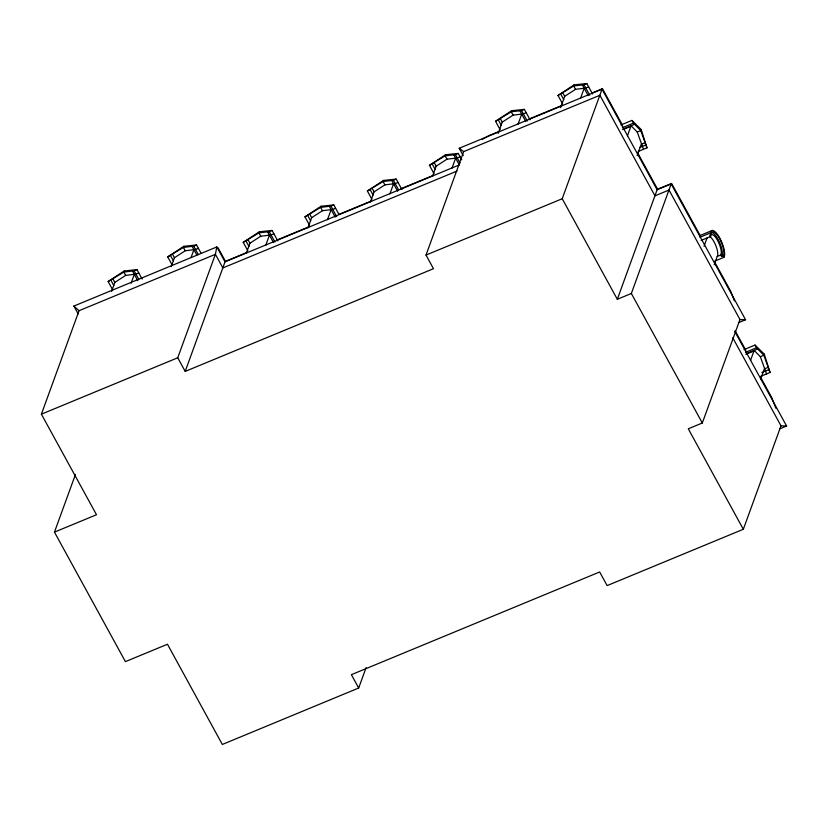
<?xml version="1.0" encoding="UTF-8"?>
<svg xmlns="http://www.w3.org/2000/svg" width="828" height="828" viewBox="0 0 828 828"><rect width="100%" height="100%" fill="white"/><g stroke="black" fill="none" stroke-linecap="round" stroke-linejoin="round"><path stroke-width="1.24" d="M78.215 313.978L73.878 306.07L216.843 246.93L215.394 254.32L177.741 357.779L41.4 414.176L96.503 514.737L54.462 532.125L125.421 661.634L167.463 644.236L222.328 744.465L358.69 688.016L366.131 667.565M459.519 164.834L225.019 261.845L185.203 371.399L177.741 357.779M562.222 198.73L617.326 299.291L657.132 189.736L602.039 89.176L562.222 198.73L426.016 255.076L433.479 268.696L185.203 371.399M738.566 322.641L745.573 319.743L671.166 183.94L631.35 293.485L617.326 299.291M41.4 414.176L79.053 310.717L215.394 254.32L222.856 267.941L457.066 171.054M111.594 291.311L114.844 282.4L125.659 275.403L135.947 274.14L138.793 272.961M142.147 279.067L136.972 269.618L124.241 270.963L123.838 272.07L108.137 281.551L112.722 289.924M131.083 283.259L134.322 274.337M54.462 532.125L75.483 474.382M171.189 266.668L174.429 257.746L185.244 250.76L195.532 249.487L198.389 248.307M201.173 253.399L196.557 244.974L183.826 246.309L183.423 247.417L167.722 256.897L172.317 265.27M191.102 257.415L193.907 249.683M246.268 253.327L249.942 243.215L260.758 236.228L271.046 234.955L273.902 233.775M277.804 240.907L272.07 230.443L259.34 231.778L258.936 232.896L243.235 242.366L247.831 250.749M265.747 245.274L269.421 235.162M307.964 227.803L311.649 217.692L322.465 210.705L332.752 209.432L335.599 208.252M338.952 214.369L333.777 204.92L321.047 206.255L320.643 207.362L304.942 216.843L309.527 225.216M327.453 219.741L331.128 209.629M370.406 201.98L374.08 191.868L384.906 184.872L395.184 183.609L398.04 182.429M401.942 189.56L396.208 179.096L383.478 180.432L383.074 181.539L367.373 191.02L371.969 199.393M389.884 193.918L393.569 183.806M432.475 176.302L436.149 166.19L446.975 159.204L457.263 157.931L460.109 156.751M461.786 159.804L458.277 153.418L445.547 154.753L445.143 155.861L429.442 165.341L434.038 173.714M451.953 168.239L455.638 158.127M426.016 255.076L463.67 151.617L599.876 95.272L654.979 195.832L669.003 190.036L739.963 319.536L702.31 422.994L688.285 428.8L743.327 529.268L607.131 585.603L599.658 571.982L351.382 674.685L358.69 688.016M498.135 133.443L502.254 122.14L513.07 115.154L523.358 113.881L526.204 112.701M530.117 119.832L524.372 109.368L511.642 110.704L511.238 111.811L495.548 121.292L500.133 129.665M518.049 124.19L521.733 114.078M560.587 107.609L564.706 96.307L575.522 89.32L585.81 88.047L588.656 86.868M592.569 93.999L586.835 83.535L574.094 84.87L573.69 85.977L558 95.458L562.585 103.831M580.5 98.356L584.185 88.244M627.407 135.854L631.091 125.752L637.239 132.056L643.48 149.278M620.948 124.956L631.95 120.402L641.151 129.489L640.748 130.596L646.978 147.829L638.119 151.493M637.125 155.581L641.245 144.279L644.743 142.83M704.028 246.289L707.071 237.936M714.181 264.815L717.224 256.473A11.219 3.55 67.5 0 0 716.054 246.185A11.219 3.55 67.5 0 0 709.627 236.425M750.499 360.501L754.173 350.389L760.332 356.692L766.562 373.925M744.041 349.602L755.043 345.048L764.244 354.136L763.84 355.243L770.071 372.476L760.135 376.585M760.653 379.038L764.327 368.926L767.835 367.477M743.327 529.268L780.99 425.809L732.739 337.762M108.137 281.551L124.241 270.963M167.722 256.897L183.826 246.309M243.235 242.366L259.34 231.778M304.942 216.843L321.047 206.255M367.373 191.02L383.478 180.432M495.548 121.292L511.642 110.704M429.442 165.341L445.547 154.753M558 95.458L574.094 84.87M482.227 139.414L488.872 135.668L499.522 131.259M125.659 275.403L123.838 272.07L134.115 270.797L136.972 269.618M185.244 250.76L183.423 247.417L193.711 246.154L196.557 244.974M513.07 115.154L511.238 111.811L521.526 110.548L524.372 109.368M575.522 89.32L573.69 85.977L583.978 84.715L586.835 83.535M529.113 119.025L562.243 105.322M591.834 93.078L602.484 88.679L622.294 124.831M463.225 155.602L459.209 148.264L602.039 89.176M260.758 236.228L258.936 232.896L269.224 231.623L272.07 230.443M322.465 210.705L320.643 207.362L330.931 206.1L333.777 204.92M384.906 184.872L383.074 181.539L393.362 180.266L396.208 179.096M446.975 159.204L445.143 155.861L455.431 154.598L458.277 153.418M246.941 252.457L225.464 261.337L218.002 247.717M276.769 240.11L308.989 226.789M338.828 214.442L371.047 201.121M400.876 188.774L433.096 175.453M622.439 127.667L633.441 123.113L640.748 130.596L637.239 132.056M622.998 129.096L634.59 124.293M622.801 129.644L630.884 126.301M639.847 147.456L645.498 145.117M657.132 189.736L671.166 183.94M699.453 235.763L712.308 230.443M699.991 237.232L710.507 232.875A14.811 4.689 67.5 0 1 719.77 238.081A14.811 4.689 67.5 0 1 723.91 257.342L714.564 261.203M711.314 234.365L709.762 235.007L710.569 236.487A11.219 3.55 67.5 0 1 717.586 240.43A11.219 3.55 67.5 0 1 720.722 255.024L721.54 256.504L723.103 255.852A13.134 4.161 67.5 0 0 719.584 238.588A13.134 4.161 67.5 0 0 711.314 234.365L710.507 232.875M701.099 240.41L710.569 236.487M717.224 256.473L720.722 255.024M745.521 352.314L756.533 347.76L763.84 355.243L760.332 356.692M746.359 353.628L757.682 348.94M745.893 354.291L753.977 350.948M761.863 372.548L768.591 369.764M779.458 428.966L786.6 426.016L734.643 331.19M739.963 319.536L745.573 319.743M780.99 425.809L786.6 426.016M459.209 148.264L463.67 151.617M73.878 306.07L79.053 310.717M723.103 255.852L723.91 257.342M699.97 235.183L671.611 183.433L657.577 189.229L637.767 153.076M714.761 262.186L730.793 291.435L734.426 300.854M631.95 120.402L633.441 123.113M755.043 345.048L756.533 347.76M735.316 331.107L745.831 350.296M760.684 377.392L771.81 397.709L775.898 408.297M583.978 84.715L589.712 95.179M582.353 84.911L588.253 95.686M562.874 92.974L564.706 96.307M560.846 94.278L563.713 99.515M631.35 293.485L702.31 422.994M521.526 110.548L527.26 121.012M519.901 110.745L525.801 121.519M500.422 118.808L502.254 122.14M498.394 120.112L501.261 125.349M455.431 154.598L460.047 163.023M453.806 154.795L459.126 164.503M434.327 162.857L436.149 166.19M432.299 164.161L435.166 169.398M393.362 180.266L398.537 189.715M391.737 180.473L397.637 191.237M372.258 188.525L374.08 191.868M370.23 189.84L373.097 195.077M330.931 206.1L336.665 216.563M329.306 206.296L335.205 217.071M309.817 214.359L311.649 217.692M307.788 215.663L310.655 220.9M269.224 231.623L274.958 242.087M267.599 231.819L273.499 242.594M248.121 239.882L249.942 243.215M246.092 241.196L248.959 246.423M216.843 246.93L225.019 261.845M193.711 246.154L198.327 254.579M192.086 246.351L196.826 254.993M172.607 254.413L174.429 257.746M170.578 255.717L173.445 260.955M134.115 270.797L138.742 279.233M132.501 271.004L137.81 280.713M113.012 279.057L114.844 282.4M110.983 280.371L113.85 285.608M764.244 354.136L770.071 372.476M641.151 129.489L646.978 147.829M712.66 232.761A13.134 4.161 67.5 0 1 720.401 244.426A13.134 4.161 67.5 0 1 721.54 256.504"/></g></svg>
